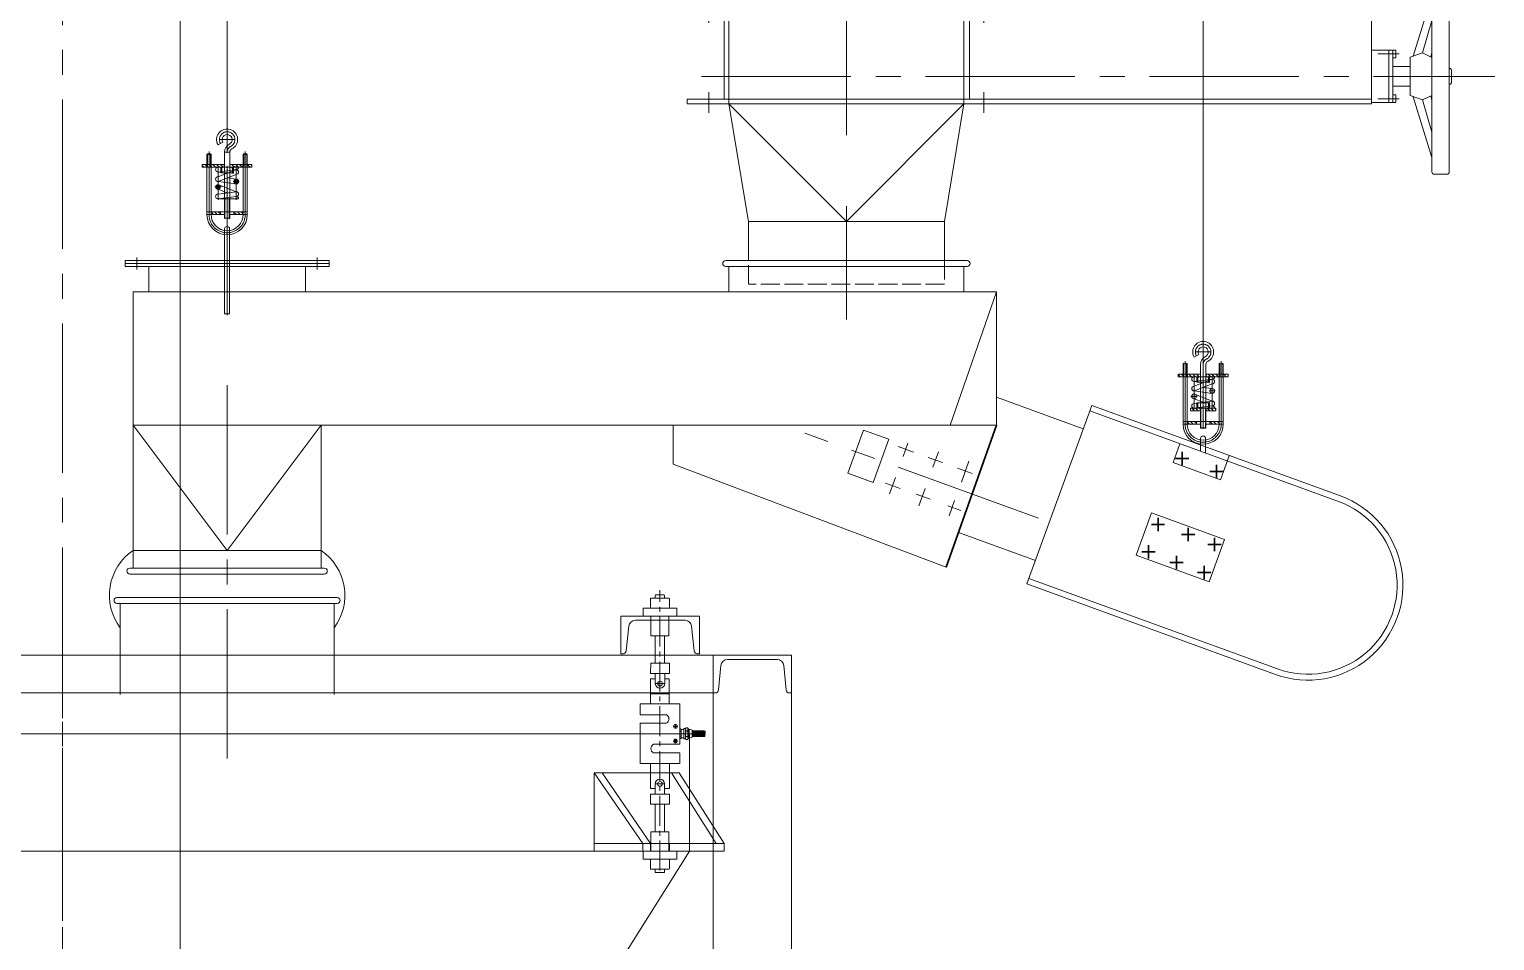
# Model space of a CAD drawing. Header units: millimetres. Extents: x 163705 to 1616509, y 81827 to 302547.
# Drawn here: x 1489143 to 1491013, y 154272 to 155435 of the extents above; entities that cross this region are included whole.
import ezdxf

# ---------------------------------------------------------------- set-up
doc = ezdxf.new("R2010")
doc.units = ezdxf.units.MM
doc.header["$LTSCALE"] = 10
doc.linetypes.add('ACAD_ISO02W100', pattern=[15, 12, -3])
doc.linetypes.add('CENTER2', pattern=[28.575, 19.05, -3.175, 3.175, -3.175])
for name, color, linetype, lineweight in [('1-中心线', 1, 'CENTER2', 0), ('1-剖面线', 8, 'Continuous', 0), ('1-护栏', 4, 'Continuous', 18), ('1-虚线', 8, 'ACAD_ISO02W100', 0), ('1-设备轮廓', 2, 'Continuous', 18), ('1-钢构', 6, 'Continuous', 0)]:
    doc.layers.add(name, color=color, linetype=linetype, lineweight=lineweight)

# ---------------------------------------------------------------- blocks, each defined once
blk = doc.blocks.new('*U267')
blk.add_line((300, 16000), (300, 0))
at = {"layer": '1-中心线'}
blk.add_line((150, 16000), (150, 0), dxfattribs=at)
blk = doc.blocks.new('*X80')
at = {"layer": '1-剖面线', "lineweight": 18}
for p, q in [((-34.3, -25.3), (-37.4, -22.2)), ((-29.9, -23.2), (-32.4, -20.7)), ((-21.3, -25.3), (-21.9, -24.7)), ((-14.8, -25.3), (-19.4, -20.7)), ((-8.2, -25.3), (-12.9, -20.7)), ((-1.7, -25.3), (-6.3, -20.7)), ((11.3, -25.3), (9.8, -23.8)), ((17.8, -25.3), (13.2, -20.7)), ((24.3, -25.3), (19.7, -20.7)), ((30.8, -25.3), (26.2, -20.7)), ((43.9, -25.3), (39.7, -21.2)), ((47.2, -22.2), (45.8, -20.7))]:
    blk.add_line(p, q, dxfattribs=at)
blk = doc.blocks.new('*X81')
at = {"layer": '1-剖面线', "lineweight": 18}
for p, q in [((1.6, -0.3), (1.1, -0.8)), ((2.8, -3.9), (1.1, -5.7)), ((2.8, -8.8), (2.2, -9.5)), ((23, -3.3), (21.3, -5.1)), ((23, -8.2), (21.7, -9.5))]:
    blk.add_line(p, q, dxfattribs=at)
blk = doc.blocks.new('AUDIT_I_240528125021-0')
for p, q in [((19.6, 0), (-15.5, 0)), ((-15.5, -8.1), (15.5, -4)), ((15.5, -4), (-15.5, -16.1)), ((-15.5, -8.1), (0, -10.1)), ((15.5, -12.1), (-15.5, -24.2)), ((15, -28.2), (-15.5, -24.2)), ((15.5, -20.2), (0, -18.1)), ((0, -43.5), (-15.5, -37.4)), ((15.5, -41.5), (-15.5, -45.5)), ((-15.5, -53.5), (15.5, -49.5)), ((-14.1, -29.7), (15.5, -41.5)), ((19.6, -53.5), (-15.5, -53.5))]:
    blk.add_line(p, q)
for centre in [(15.5, -24.2), (-15.5, -33.4)]:
    blk.add_circle(centre, 4.03)
for centre, start, end in [((15.5, 0), 270, 0), ((-15.5, -4), 90, 270), ((-15.5, -20.2), 90, 270), ((15.5, -8.1), 270, 90), ((15.5, -24.2), 270, 90), ((-15.5, -49.5), 90, 270), ((15.5, -45.5), 270, 90), ((15.5, -53.5), 0, 90)]:
    blk.add_arc(centre, 4.03, start, end)
at = {"layer": '1-中心线', "lineweight": 18}
for p, q in [((-15.5, 1.7), (-15.5, -55.3)), ((15.5, 1.7), (15.5, -55.3)), ((-15.5, -13.2), (-15.5, -21.3)), ((20.7, -24.2), (10.4, -24.2)), ((-10.4, -33.4), (-20.7, -33.4)), ((15.5, -36.3), (15.5, -44.3))]:
    blk.add_line(p, q, dxfattribs=at)
blk = doc.blocks.new('*X83')
at = {"layer": '1-剖面线', "lineweight": 18}
for p, q in [((-23, 8.2), (-21.7, 9.5)), ((-23, 3.3), (-21.3, 5.1)), ((-2.8, 8.8), (-2.2, 9.5)), ((-2.8, 3.9), (-1.1, 5.7)), ((-1.6, 0.3), (-1.1, 0.8))]:
    blk.add_line(p, q, dxfattribs=at)
blk = doc.blocks.new('*X84')
at = {"layer": '1-剖面线', "lineweight": 18}
for p, q in [((-34.3, 6.4), (-34.1, 6.1)), ((-32.2, 10.7), (-27.5, 6.1)), ((-25.6, 10.7), (-21, 6.1)), ((-19.1, 10.7), (-17.6, 9.2)), ((-6.1, 10.7), (-1.5, 6.1)), ((0.4, 10.7), (5, 6.1)), ((6.9, 10.7), (8.9, 8.8))]:
    blk.add_line(p, q, dxfattribs=at)
blk = doc.blocks.new('*X85')
at = {"layer": '1-剖面线', "lineweight": 18}
for p, q in [((-0.3, -3.5), (-4.3, 0.6)), ((6.2, -3.5), (1.6, 1.1)), ((11.5, -2.3), (8.1, 1.1)), ((38.8, -3.5), (34.5, 0.8)), ((45.3, -3.5), (40.7, 1.1)), ((50.4, -2), (47.2, 1.1))]:
    blk.add_line(p, q, dxfattribs=at)
blk = doc.blocks.new('*X86')
at = {"layer": '1-剖面线', "lineweight": 18}
for p, q in [((-34.3, -25.3), (-37.4, -22.2)), ((-29.9, -23.2), (-32.4, -20.7)), ((-21.3, -25.3), (-21.9, -24.7)), ((-14.8, -25.3), (-19.4, -20.7)), ((-8.2, -25.3), (-12.9, -20.7)), ((-1.7, -25.3), (-6.3, -20.7)), ((11.3, -25.3), (9.8, -23.8)), ((17.8, -25.3), (13.2, -20.7)), ((24.3, -25.3), (19.7, -20.7)), ((30.8, -25.3), (26.2, -20.7)), ((43.9, -25.3), (39.7, -21.2)), ((47.2, -22.2), (45.8, -20.7))]:
    blk.add_line(p, q, dxfattribs=at)
blk = doc.blocks.new('*X87')
at = {"layer": '1-剖面线', "lineweight": 18}
for p, q in [((1.6, -0.3), (1.1, -0.8)), ((2.8, -3.9), (1.1, -5.7)), ((2.8, -8.8), (2.2, -9.5)), ((23, -3.3), (21.3, -5.1)), ((23, -8.2), (21.7, -9.5))]:
    blk.add_line(p, q, dxfattribs=at)
blk = doc.blocks.new('*X89')
at = {"lineweight": 18}
for p, q in [((-0.6, 3.2), (-0.8, 3)), ((1.3, 2.6), (-0.8, 0.5)), ((2.5, 1.5), (0.4, -0.8)), ((3.2, -0.3), (2.8, -0.8))]:
    blk.add_line(p, q, dxfattribs=at)
blk = doc.blocks.new('*X90')
at = {"lineweight": 18}
for p, q in [((-2.8, 0.8), (-3.2, 0.4)), ((-0.4, 0.8), (-2.5, -1.5)), ((0.8, -0.4), (-1.3, -2.6)), ((0.8, -3), (0.6, -3.2))]:
    blk.add_line(p, q, dxfattribs=at)
blk = doc.blocks.new('*X91')
at = {"lineweight": 18}
for p, q in [((0.8, 3), (-2.8, -0.8)), ((0.8, 0.5), (-0.4, -0.8))]:
    blk.add_line(p, q, dxfattribs=at)
blk = doc.blocks.new('*X92')
at = {"lineweight": 18}
for p, q in [((0.4, 0.8), (-0.8, -0.4)), ((2.8, 0.8), (-0.8, -3))]:
    blk.add_line(p, q, dxfattribs=at)
blk = doc.blocks.new('*X93')
at = {"lineweight": 18}
for p, q in [((-1.4, 0.8), (-2.9, -0.8)), ((0.8, 0.6), (-1.8, -2.2)), ((0.8, -1.9), (-0.3, -3.1))]:
    blk.add_line(p, q, dxfattribs=at)
blk = doc.blocks.new('*X94')
at = {"lineweight": 18}
for p, q in [((0, 3.1), (-3.2, -0.2)), ((0.8, 1.5), (-1.4, -0.8))]:
    blk.add_line(p, q, dxfattribs=at)
blk = doc.blocks.new('*X95')
at = {"lineweight": 18}
for p, q in [((0.6, 3), (-0.8, 1.5)), ((2.1, 2), (-0.6, -0.8)), ((3, 0.5), (1.8, -0.8))]:
    blk.add_line(p, q, dxfattribs=at)
blk = doc.blocks.new('*X96')
at = {"lineweight": 18}
for p, q in [((1.8, 0.8), (-0.8, -1.9)), ((-0.6, 0.8), (-0.8, 0.6)), ((3, -0.4), (0.6, -3))]:
    blk.add_line(p, q, dxfattribs=at)
blk = doc.blocks.new('AUDIT_I_240528125021-1')
for p, q in [((19.6, 0), (-15.5, 0)), ((-15.5, -8.1), (15.5, -4)), ((15.5, -4), (-15.5, -16.1)), ((-15.5, -8.1), (0, -10.1)), ((15.5, -12.1), (-15.5, -24.2)), ((15, -28.2), (-15.5, -24.2)), ((15.5, -20.2), (0, -18.1)), ((0, -43.5), (-15.5, -37.4)), ((15.5, -41.5), (-15.5, -45.5)), ((-15.5, -53.5), (15.5, -49.5)), ((-14.1, -29.7), (15.5, -41.5)), ((19.6, -53.5), (-15.5, -53.5))]:
    blk.add_line(p, q)
for centre in [(15.5, -24.2), (-15.5, -33.4)]:
    blk.add_circle(centre, 4.03)
for centre, start, end in [((-15.5, -4), 90, 270), ((15.5, 0), 270, 360), ((-15.5, -20.2), 90, 270), ((15.5, -8.1), 270, 90), ((15.5, -24.2), 270, 90), ((-15.5, -49.5), 90, 270), ((15.5, -45.5), 270, 90), ((15.5, -53.5), 360, 90)]:
    blk.add_arc(centre, 4.03, start, end)
at = {"layer": '1-中心线', "lineweight": 18}
for p, q in [((-15.5, 1.7), (-15.5, -55.3)), ((0, 1.7), (0, -55.3)), ((15.5, 1.7), (15.5, -55.3)), ((-15.5, -13.2), (-15.5, -21.3)), ((20.7, -24.2), (10.4, -24.2)), ((-10.4, -33.4), (-20.7, -33.4)), ((15.5, -36.3), (15.5, -44.3))]:
    blk.add_line(p, q, dxfattribs=at)
at = {"layer": '1-剖面线', "lineweight": 25}
for name, p in [('*X94', (14.7, -23.4)), ('*X93', (14.7, -25)), ('*X95', (16.4, -23.4)), ('*X96', (16.4, -25)), ('*X90', (-16.4, -34.2)), ('*X91', (-16.4, -32.6)), ('*X89', (-14.7, -32.6)), ('*X92', (-14.7, -34.2))]:
    blk.add_blockref(name, p, dxfattribs=at)
blk = doc.blocks.new('*X97')
at = {"layer": '1-剖面线', "lineweight": 18}
for p, q in [((-0.3, -3.5), (-4.3, 0.6)), ((6.2, -3.5), (1.6, 1.1)), ((11.5, -2.3), (8.1, 1.1)), ((38.8, -3.5), (34.5, 0.8)), ((45.3, -3.5), (40.7, 1.1)), ((50.4, -2), (47.2, 1.1))]:
    blk.add_line(p, q, dxfattribs=at)
blk = doc.blocks.new('350w×700正立面')
at = {"lineweight": 18}
for points in [[(1431.9, 711.2), (1430.8, 709.8), (1430.8, 711.2)], [(1443.4, 711.2), (1444.6, 709.8), (1444.6, 711.2)], [(186.8, 443.9), (185.6, 442.5), (185.6, 443.9)], [(198.3, 443.9), (199.5, 442.5), (199.5, 443.9)], [(186.8, 403.8), (185.6, 405.2), (185.6, 403.8)], [(198.3, 403.8), (199.5, 405.2), (199.5, 403.8)]]:
    blk.add_hatch(color=256, dxfattribs=at).paths.add_polyline_path(points, flags=0)
for p, q in [((497.7, 792.2), (522.7, 642.2)), ((497.7, 792.2), (647.7, 642.2)), ((647.7, 642.2), (797.7, 792.2)), ((772.7, 642.2), (797.7, 792.2)), ((1434.2, 730.7), (1441.1, 730.7)), ((1434.2, 730.7), (1434.2, 646.2)), ((1441.1, 730.7), (1441.1, 646.2)), ((1443.3, 743.4), (1449.3, 739.9)), ((1406, 714.7), (1406, 711.2)), ((1406, 714.7), (1434.2, 714.7)), ((1406, 711.2), (1434.2, 711.2)), ((1412, 727.6), (1412.9, 728.5)), ((1412, 727.6), (1417.2, 727.6)), ((1412, 650.8), (1412, 727.6)), ((1412.9, 728.5), (1416.3, 728.5)), ((1416.3, 728.5), (1417.2, 727.6)), ((1417.2, 650.8), (1417.2, 727.6)), ((1417.6, 714.7), (1417.6, 711.2)), ((1429.5, 711.2), (1429.5, 704.3)), ((1430.8, 711.2), (1430.8, 704.3)), ((1430.8, 709.8), (1431.9, 711.2)), ((1441.1, 714.7), (1469.4, 714.7)), ((1441.1, 711.2), (1469.4, 711.2)), ((1441.4, 714.7), (1441.4, 711.2)), ((1444.6, 709.8), (1443.4, 711.2)), ((1444.6, 711.2), (1444.6, 704.3)), ((1445.9, 711.2), (1445.9, 704.3)), ((1459.1, 728.5), (1458.2, 727.6)), ((1463.4, 727.6), (1458.2, 727.6)), ((1458.2, 650.8), (1458.2, 727.6)), ((1459.1, 728.5), (1462.5, 728.5)), ((1463.4, 727.6), (1462.5, 728.5)), ((1463.4, 650.8), (1463.4, 727.6)), ((1469.4, 714.7), (1469.4, 711.2)), ((1429.5, 704.3), (1445.9, 704.3)), ((522.7, 642.2), (772.7, 642.2)), ((522.7, 642.2), (522.7, 592.2)), ((772.7, 592.2), (772.7, 642.2)), ((1417.2, 654.2), (1458.2, 654.2)), ((1417.2, 650.8), (1434.2, 650.8)), ((1429.1, 650.8), (1429.1, 654.2)), ((1434.2, 646.2), (1434.9, 645.6)), ((1434.2, 646.2), (1441.1, 646.2)), ((1440.5, 645.6), (1441.1, 646.2)), ((1441.1, 650.8), (1458.2, 650.8)), ((1446.3, 650.8), (1446.3, 654.2)), ((1434.7, 632.5), (1434.7, 524.2)), ((1441, 632.5), (1441, 524.2)), ((497.7, 552.2), (497.7, 584.7)), ((797.7, 552.2), (797.7, 584.7)), ((1307.7, 584.4), (1307.7, 592.4)), ((1567.7, 592.4), (1307.7, 592.4)), ((1567.7, 588.4), (1307.7, 588.4)), ((1307.7, 584.4), (1567.7, 584.4)), ((1337.7, 584.4), (1337.7, 552.2)), ((1537.7, 552.4), (1537.7, 584.4)), ((1567.7, 584.4), (1567.7, 592.4)), ((456.3, 552.2), (515.3, 382.2)), ((1441, 524.2), (1434.7, 524.2)), ((198.2, 472.3), (204.1, 468.8)), ((166.9, 460.3), (167.7, 461.2)), ((166.9, 460.3), (172, 460.3)), ((166.9, 383.5), (166.9, 460.3)), ((171.2, 461.2), (172, 460.3)), ((172, 383.5), (172, 460.3)), ((189.1, 459.6), (189.1, 378.9)), ((196, 459.6), (196, 378.9)), ((213.9, 461.2), (213.1, 460.3)), ((218.2, 460.3), (213.1, 460.3)), ((213.1, 383.5), (213.1, 460.3)), ((218.2, 460.3), (217.4, 461.2)), ((218.2, 383.5), (218.2, 460.3)), ((160.8, 447.4), (160.8, 443.9)), ((160.8, 447.4), (189.1, 447.4)), ((160.8, 443.9), (189.1, 443.9)), ((184.3, 443.9), (184.3, 437)), ((184.3, 437), (200.8, 437)), ((185.6, 443.9), (185.6, 437)), ((185.6, 442.5), (186.8, 443.9)), ((188.9, 447.4), (188.9, 443.9)), ((196, 447.4), (224.3, 447.4)), ((196, 443.9), (224.3, 443.9)), ((199.5, 442.5), (198.3, 443.9)), ((199.5, 443.9), (199.5, 437)), ((200.8, 443.9), (200.8, 437)), ((212.6, 447.4), (212.6, 443.9)), ((224.3, 447.4), (224.3, 443.9)), ((345.5, 377.4), (456.3, 417.7)), ((17.5, 291.9), (334.6, 407.3)), ((20, 284.8), (337.1, 400.3)), ((176.4, 400.3), (176.4, 403.8)), ((186.1, 403.8), (176.4, 403.8)), ((189.1, 400.3), (176.4, 400.3)), ((184.3, 403.8), (184.3, 410.7)), ((200.8, 410.7), (184.3, 410.7)), ((185.6, 403.8), (185.6, 410.7)), ((185.6, 405.2), (186.8, 403.8)), ((188.9, 400.3), (188.9, 403.8)), ((208.7, 403.8), (193, 403.8)), ((208.7, 400.3), (195.4, 400.3)), ((199.5, 405.2), (198.3, 403.8)), ((199.5, 403.8), (199.5, 410.7)), ((200.8, 403.8), (200.8, 410.7)), ((208.7, 400.3), (208.7, 403.8)), ((417.5, 179.5), (334.6, 407.3)), ((172, 386.9), (213.1, 386.9)), ((172, 383.5), (189.1, 383.5)), ((183.9, 383.5), (183.9, 386.9)), ((189.1, 378.9), (189.7, 378.3)), ((189.1, 378.9), (196, 378.9)), ((195.4, 378.3), (189.7, 378.3)), ((195.4, 378.3), (196, 378.9)), ((196, 383.5), (213.1, 383.5)), ((201.2, 383.5), (201.2, 386.9)), ((593.6, 364.1), (625.8, 375.9)), ((645.9, 320.7), (625.8, 375.9)), ((868.6, 332.2), (868.6, 382.2)), ((1437.7, 222.2), (1317.7, 382.2)), ((1557.7, 382.2), (1437.7, 222.2)), ((189.5, 365.2), (189.5, 346.7)), ((195.9, 365.2), (195.9, 349)), ((230.9, 334.5), (222.3, 358.2)), ((613.6, 309), (593.6, 364.1)), ((170.5, 312.5), (159.5, 342.9)), ((170.5, 312.5), (230.9, 334.5)), ((868.6, 332.2), (520.5, 200.8)), ((613.6, 309), (645.9, 320.7)), ((165.2, 236.4), (258.4, 270.4)), ((278.1, 216.2), (258.4, 270.4)), ((406.6, 209.5), (503.6, 244.8)), ((184.9, 182.3), (165.2, 236.4)), ((184.9, 182.3), (278.1, 216.2)), ((1317.7, 222.2), (1317.7, 199.7)), ((1317.7, 222.2), (1557.7, 222.2)), ((1557.7, 222.2), (1557.7, 199.7)), ((97.8, 71.1), (414.9, 186.6)), ((100.4, 64.1), (417.5, 179.5)), ((1301.2, 154.7), (1301.2, 38.4)), ((1574.2, 38.4), (1574.2, 154.7))]:
    blk.add_line(p, q)
for p, q in [((169.5, 454.9), (169.5, 433.4)), ((215.7, 454.9), (215.7, 433.4))]:
    blk.add_line(p, q, dxfattribs=at)
at = {"lineweight": 35, "ltscale": 12.295778}
blk.add_line((520.5, 200.8), (456.3, 382.2), dxfattribs=at)
for points in [[(801.7, 592.2, -1), (801.7, 584.7), (493.7, 584.7, -1), (493.7, 592.2)], [(1561.7, 199.7, -1), (1561.7, 192.2), (1313.7, 192.2, -1), (1313.7, 199.7)], [(1578.2, 162.2, -1), (1578.2, 154.7), (1297.2, 154.7, -1), (1297.2, 162.2)]]:
    blk.add_lwpolyline(points, format="xyb", close=True)
blk.add_lwpolyline([(456.3, 382.2), (1557.7, 382.2), (1557.7, 552.2), (456.3, 552.2), (456.3, 382.2)])
blk.add_lwpolyline([(1557.7, 222.2), (1317.7, 222.2), (1317.7, 382.2), (1557.7, 382.2)], close=True)
for centre, radius, start, end in [((1437.7, 746.6), 13.4, 330, 243.9583), ((1437.7, 746.6), 6.48, 330, 243.9583), ((1429.9, 730.7), 4.32, 360, 63.9584), ((1429.9, 730.7), 11.2, 360, 63.9584), ((1437.7, 650.8), 25.7, 180, 0), ((1437.7, 650.8), 20.5, 180, 0), ((1437.8, 632.5), 3.18, 0, 180), ((192.6, 475.5), 13.4, 330, 243.9583), ((192.6, 475.5), 6.48, 330, 243.9583), ((184.8, 459.6), 11.2, 360, 63.9584), ((184.8, 459.6), 4.32, 360, 63.9584), ((192.6, 383.5), 25.7, 180, 0), ((192.6, 383.5), 20.5, 180, 0), ((192.7, 365.2), 3.18, 0, 180), ((58.9, 178), 121.2, 109.9959, 290.0041), ((58.9, 178), 113.7, 109.9959, 290.0041)]:
    blk.add_arc(centre, radius, start, end)
at = {"layer": '1-中心线', "lineweight": 18}
for p, q in [((1437.7, 763), (1437.7, 729.7)), ((1414.6, 649.5), (1414.6, 731.3)), ((1447.8, 746.6), (1427.5, 746.6)), ((1437.7, 522.4), (1437.7, 729.4)), ((1460.8, 649.5), (1460.8, 731.3)), ((1430.1, 712.5), (1430.1, 703)), ((647.7, 661.8), (647.7, 516.8)), ((1322.7, 596.1), (1322.7, 580.7)), ((1552.7, 596.1), (1552.7, 580.7)), ((192.6, 491.3), (192.6, 378.3)), ((202.7, 475.5), (182.4, 475.5)), ((169.5, 382.2), (169.5, 464)), ((215.7, 382.2), (215.7, 464)), ((185, 445.2), (185, 435.7)), ((1437.7, 433), (1437.7, -51.8)), ((185, 402.5), (185, 412)), ((402.7, 263.4), (700.9, 372))]:
    blk.add_line(p, q, dxfattribs=at)
at = {"layer": '1-中心线'}
for p, q in [((575.4, 342.3), (569.3, 359.1)), ((525.3, 334.3), (543.6, 341)), ((537.5, 328.6), (530.3, 348.3)), ((562.3, 347.7), (581.5, 354.7)), ((487.2, 320.4), (506, 327.2)), ((501, 309.6), (491.4, 336)), ((555.4, 279.4), (547.4, 301.4)), ((579, 301.3), (597.8, 308.2)), ((592.9, 294.4), (585.2, 315.4)), ((516.7, 266.6), (509.7, 285.8)), ((541, 287.5), (558.5, 293.9)), ((501.7, 273.2), (518.3, 279.3))]:
    blk.add_line(p, q, dxfattribs=at)
at = {"layer": '1-中心线', "lineweight": 35}
for p, q in [((228, 339.8), (211, 339.8)), ((219.5, 331.3), (219.5, 348.3)), ((183.9, 322.9), (166.9, 322.9)), ((175.4, 314.4), (175.4, 331.4)), ((250.2, 246.7), (250.2, 263.7)), ((211.6, 234), (211.6, 251)), ((258.7, 255.2), (241.7, 255.2)), ((186.7, 229.9), (169.7, 229.9)), ((178.2, 221.4), (178.2, 238.3)), ((220.1, 242.5), (203.1, 242.5)), ((262.5, 211.9), (262.5, 228.9)), ((235, 206.8), (218, 206.8)), ((226.5, 198.3), (226.5, 215.3)), ((271, 220.4), (254, 220.4)), ((200, 194.1), (183, 194.1)), ((191.5, 185.6), (191.5, 202.6))]:
    blk.add_line(p, q, dxfattribs=at)
at = {"layer": '1-中心线', "lineweight": 18}
for centre, radius, start, end in [((1437.7, 746.6), 9.93, 330, 243.9584), ((1429.9, 730.7), 7.77, 360, 63.9584), ((1437.7, 650.8), 23.1, 180.0006, 0), ((192.6, 475.5), 9.93, 330, 243.9584), ((184.8, 459.6), 7.77, 360, 63.9584), ((192.6, 383.5), 23.1, 180, 0)]:
    blk.add_arc(centre, radius, start, end, dxfattribs=at)
at = {"layer": '1-剖面线'}
for p, q in [((192.6, 475.5), (192.6, 1462.2)), ((1437.7, 746.6), (1437.7, 1462.2))]:
    blk.add_line(p, q, dxfattribs=at)
at = {"layer": '1-护栏'}
for centre, start, end in [((1356.9, 165), 124.4226, 216.5659), ((1518.5, 165), 323.4341, 55.5774)]:
    blk.add_arc(centre, 69.4, start, end, dxfattribs=at)
at = {"layer": '1-虚线', "lineweight": 18}
for p, q in [((1412.6, 711.2), (1412.6, 728.3)), ((1416.5, 711.2), (1416.5, 728.3)), ((1458.9, 711.2), (1458.9, 728.3)), ((1462.7, 711.2), (1462.7, 728.3)), ((1434.9, 671.5), (1434.9, 645.6)), ((1440.5, 671.5), (1440.5, 645.6)), ((1417.2, 654.2), (1412, 654.2)), ((1417.2, 650.8), (1412, 650.8)), ((1458.2, 654.2), (1463.4, 654.2)), ((1458.2, 650.8), (1463.4, 650.8)), ((167.5, 443.9), (167.5, 461)), ((171.4, 443.9), (171.4, 461)), ((213.7, 443.9), (213.7, 461)), ((217.6, 443.9), (217.6, 461)), ((189.7, 404.2), (189.7, 378.3)), ((195.4, 404.2), (195.4, 378.3)), ((172, 386.9), (166.9, 386.9)), ((172, 383.5), (166.9, 383.5)), ((213.1, 386.9), (218.2, 386.9)), ((213.1, 383.5), (218.2, 383.5))]:
    blk.add_line(p, q, dxfattribs=at)
at = {"layer": '1-虚线', "ltscale": 0.2}
blk.add_lwpolyline([(522.7, 592.2), (522.7, 562.2), (772.7, 562.2), (772.7, 592.2)], dxfattribs=at)
at = {"layer": '1-设备轮廓'}
blk.add_line((497.7, 592.2), (797.7, 592.2), dxfattribs=at)
at = {"xscale": -0.75, "yscale": 0.75, "zscale": 0.75}
for name, p in [('AUDIT_I_240528125021-1', (1437.7, 711.2)), ('AUDIT_I_240528125021-0', (192.6, 443.9))]:
    blk.add_blockref(name, p, dxfattribs=at)
at = {"layer": '1-剖面线', "lineweight": 25, "xscale": -0.75, "yscale": 0.75, "zscale": 0.75}
for name, p in [('*X86', (1441.4, 730.2)), ('*X87', (1446.7, 711.4)), ('*X97', (1455, 653.4)), ('*X80', (196.2, 462.9)), ('*X81', (201.6, 444.1)), ('*X84', (183, 395.7)), ('*X83', (183.5, 403.6)), ('*X85', (209.8, 386.1))]:
    blk.add_blockref(name, p, dxfattribs=at)
blk = doc.blocks.new('300x300螺旋闸门立面')
for p, q in [((2303711.2, 561026.5), (2303711.2, 561270.5)), ((2303730.2, 561273.5), (2303714.2, 561273.5)), ((2303733.2, 561270.5), (2303733.2, 561026.5)), ((2303687.4, 561174.4), (2303711.2, 561252.1)), ((2302761.2, 561227.5), (2302761.2, 561233.5)), ((2303634.2, 561233.5), (2302761.2, 561233.5)), ((2302814.2, 561113.5), (2302814.2, 561233.5)), ((2303114.2, 561113.5), (2303114.2, 561233.5)), ((2303634.2, 561233.5), (2303634.2, 561113.5)), ((2303634.2, 561227.5), (2302761.2, 561227.5)), ((2302808.2, 561227.5), (2302761.2, 561227.5)), ((2302808.2, 561119.5), (2302808.2, 561227.5)), ((2303071.2, 561227.5), (2303118.2, 561227.5)), ((2303121.2, 561119.5), (2303121.2, 561227.5)), ((2303699.2, 561178.5), (2303711.2, 561219.8)), ((2303634.2, 561182), (2303661.2, 561182)), ((2303656.2, 561115), (2303656.2, 561182)), ((2303665.2, 561182), (2303661.2, 561182)), ((2303661.2, 561182), (2303661.2, 561115)), ((2303665.2, 561182), (2303665.2, 561172)), ((2303683.2, 561173), (2303699.2, 561178.5)), ((2303711.2, 561172.7), (2303699.2, 561178.5)), ((2303709.9, 561173.4), (2303711.2, 561179.1)), ((2303665.2, 561172), (2303661.2, 561172)), ((2303661.2, 561161), (2303683.2, 561161)), ((2303683.2, 561173), (2303683.2, 561124)), ((2303683.2, 561161), (2303683.2, 561136)), ((2303711.2, 561159.5), (2303711.2, 561172.7)), ((2303733.2, 561158.5), (2303734.7, 561158.5)), ((2303734.7, 561158.5), (2303736.2, 561157)), ((2303736.2, 561140), (2303734.7, 561138.5)), ((2303736.2, 561157), (2303736.2, 561140)), ((2303661.2, 561136), (2303683.2, 561136)), ((2303665.2, 561125), (2303661.2, 561125)), ((2303665.2, 561115), (2303665.2, 561125)), ((2303683.2, 561124), (2303699.2, 561118.5)), ((2303687.4, 561122.5), (2303711.2, 561044.8)), ((2303711.2, 561124.2), (2303699.2, 561118.5)), ((2303709.9, 561123.6), (2303711.2, 561117.9)), ((2303733.2, 561138.5), (2303734.7, 561138.5)), ((2302761.2, 561113.5), (2302761.2, 561119.5)), ((2303634.2, 561119.5), (2302761.2, 561119.5)), ((2302808.2, 561119.5), (2302761.2, 561119.5)), ((2303634.2, 561113.5), (2302761.2, 561113.5)), ((2303071.2, 561119.5), (2303118.2, 561119.5)), ((2303634.2, 561115), (2303661.2, 561115)), ((2303665.2, 561115), (2303661.2, 561115)), ((2303699.2, 561118.5), (2303711.2, 561077.1)), ((2303730.2, 561023.5), (2303714.2, 561023.5))]:
    blk.add_line(p, q)
for centre, start, end in [((2303714.2, 561270.5), 90, 180), ((2303730.2, 561270.5), 0, 90), ((2303714.2, 561026.5), 180, 270), ((2303730.2, 561026.5), 270, 0)]:
    blk.add_arc(centre, 3, start, end)
at = {"layer": '1-中心线', "ltscale": 0.2}
blk.add_line((2302964.2, 561073.4), (2302964.2, 561256.4), dxfattribs=at)
at = {"layer": '1-中心线'}
for p, q in [((2302788.7, 561216.8), (2302788.7, 561243.4)), ((2303139.7, 561216.8), (2303139.7, 561243.4)), ((2303642, 561177), (2303669.2, 561177)), ((2302779.5, 561148.5), (2303791.2, 561148.5)), ((2302788.7, 561101.9), (2302788.7, 561128.5)), ((2303139.7, 561101.9), (2303139.7, 561128.5)), ((2303642, 561120), (2303669.2, 561120))]:
    blk.add_line(p, q, dxfattribs=at)
blk = doc.blocks.new('10#')
blk.add_lwpolyline([(0, 0), (48, 0), (48, 2.6, 0.385314), (44.2, 6.7), (13, 9.9, -0.385314), (5.3, 18.3), (5.3, 50), (5.3, 81.7, -0.385314), (13, 90.1), (44.2, 93.3, 0.385314), (48, 97.4), (48, 100), (0, 100), (0, 50)], format="xyb", close=True)
blk = doc.blocks.new('传感器')
at = {"layer": '1-中心线', "ltscale": 0.2}
for p, q in [((0, -324.6), (0, 33.2)), ((18.6, -150.1), (62.5, -150.1))]:
    blk.add_line(p, q, dxfattribs=at)
at = {"layer": '1-中心线', "ltscale": 0.1}
for p, q in [((6.1, -86), (-5.9, -86)), ((6, -214.1), (-6, -214.1))]:
    blk.add_line(p, q, dxfattribs=at)
at = {"layer": '1-设备轮廓'}
for p, q in [((-11.5, 23), (-12, 22.5)), ((-12, 22.5), (-12, 10.5)), ((11.5, 23), (-11.5, 23)), ((-5.5, 27), (-6, 26.5)), ((-6, 26.5), (-6, 23)), ((-5.5, 27), (5.5, 27)), ((5.5, 27), (6, 26.5)), ((6, 26.5), (6, 23)), ((12, 22.5), (11.5, 23)), ((12, 22.5), (12, 10.5)), ((-21.5, 10), (21.5, 10)), ((21.5, 10), (-21.5, 10)), ((-21.5, 10), (-21.5, 0)), ((-21.5, 0), (-11.5, 0)), ((-12, 10.5), (-11.5, 10)), ((11.5, 10), (-11.5, 10)), ((-4.8, 0), (4.8, 0)), ((11.5, 10), (12, 10.5)), ((21.5, 0), (11.5, 0)), ((21.5, 10), (21.5, 0)), ((-11.5, 0), (-11.5, -25)), ((11.5, 0), (11.5, -25)), ((-11.5, -25), (-6.5, -25)), ((-6.5, -25), (6.5, -25)), ((-6, -60), (-6, -25)), ((6, -60), (6, -25)), ((11.5, -25), (6.5, -25)), ((-11.8, -60), (-11.9, -73)), ((12.1, -73), (-11.9, -73)), ((12.2, -60), (-11.8, -60)), ((-5.9, -73), (-5.9, -86)), ((6.1, -86), (6.1, -73)), ((12.2, -60), (12.1, -73)), ((12.2, -60), (12.1, -73)), ((-11.9, -112.1), (-11.9, -80)), ((-11.9, -80), (-5.9, -80)), ((11.9, -80), (5.9, -80)), ((11.9, -112.1), (11.9, -80)), ((11.9, -99), (-11.9, -99)), ((25.4, -112.1), (25.4, -143.1)), ((-25.4, -136.7), (-25.4, -188.1)), ((-12, -188.1), (12, -188.1)), ((-12, -188.1), (-12, -201.1)), ((-12, -188.1), (-12, -201.1)), ((-12, -201.1), (-12, -220.1)), ((12, -188.1), (12, -201.1)), ((12, -201.1), (12, -220.1)), ((-12, -211.1), (-12, -217.1)), ((-12, -220.1), (-6, -220.1)), ((-6, -227.1), (-6, -214.1)), ((6, -227.1), (6, -214.1)), ((6, -220.1), (12, -220.1)), ((-12, -240.1), (-12, -227.1)), ((12, -227.1), (-12, -227.1)), ((12, -240.1), (-12, -240.1)), ((-6, -240.1), (-6, -275.1)), ((-5.5, -227.1), (5.5, -227.1)), ((6, -240.1), (6, -275.1)), ((12, -240.1), (12, -227.1)), ((12, -240.1), (12, -227.1)), ((-11.5, -300.1), (-11.5, -275.1)), ((-11.5, -275.1), (-6.5, -275.1)), ((-6.5, -275.1), (6.5, -275.1)), ((11.5, -275.1), (6.5, -275.1)), ((11.5, -300.1), (11.5, -275.1)), ((-21.5, -310.1), (-21.5, -300.1)), ((-21.5, -300.1), (-11.5, -300.1)), ((-21.5, -310.1), (21.5, -310.1)), ((21.5, -310.1), (-21.5, -310.1)), ((-12, -310.6), (-11.5, -310.1)), ((-12, -322.6), (-12, -310.6)), ((11.5, -310.1), (-11.5, -310.1)), ((21.5, -300.1), (11.5, -300.1)), ((11.5, -310.1), (12, -310.6)), ((12, -322.6), (12, -310.6)), ((21.5, -310.1), (21.5, -300.1)), ((-11.5, -323.1), (-12, -322.6)), ((11.5, -323.1), (-11.5, -323.1)), ((-6, -323.1), (-6, -326.6)), ((-5.5, -327.1), (-6, -326.6)), ((-5.5, -327.1), (5.5, -327.1)), ((5.5, -327.1), (6, -326.6)), ((6, -323.1), (6, -326.6)), ((12, -322.6), (11.5, -323.1))]:
    blk.add_line(p, q, dxfattribs=at)
at = {"layer": '1-设备轮廓', "lineweight": 0}
for points in [[(-25.4, -125.8), (-25.4, -112.1)], [(-25.4, -112.1), (25.4, -112.1)], [(25.4, -134.8), (25.4, -112.1)], [(-25.4, -125.8), (8.1, -125.8)], [(-25.4, -136.7), (8.1, -136.7)], [(-25.4, -136.7), (-25.4, -165.3)], [(18.6, -140.4), (19.3, -140.4)], [(18.6, -140.9), (18.6, -140.4)], [(19.3, -140.9), (18.6, -140.9)], [(19.3, -140.4), (19.5, -140.3), (19.6, -140.2), (19.6, -140.2), (19.6, -140.1)], [(19.6, -141.2), (19.6, -141.1), (19.6, -141), (19.5, -141), (19.4, -140.9), (19.3, -140.9)], [(19.4, -140.9), (19.4, -140.4)], [(19.6, -139.4), (20.2, -139.4)], [(19.6, -140.1), (19.6, -139.4)], [(19.6, -140.2), (20.2, -140.2)], [(20.2, -141.1), (19.6, -141.1)], [(19.6, -141.9), (19.6, -141.2)], [(20.2, -141.9), (19.6, -141.9)], [(20.2, -139.4), (20.2, -140.1)], [(20.2, -140.1), (20.2, -140.2), (20.2, -140.3), (20.3, -140.3), (20.4, -140.4)], [(20.4, -140.9), (20.3, -140.9), (20.2, -141), (20.2, -141), (20.2, -141.1), (20.2, -141.2)], [(20.2, -141.2), (20.2, -141.9)], [(20.3, -140.4), (20.3, -140.9)], [(20.4, -140.4), (21.1, -140.4)], [(21.1, -140.9), (20.4, -140.9)], [(21.1, -140.4), (21.1, -140.9)], [(25.4, -134.8), (25.4, -139.2)], [(25.4, -163.4), (25.4, -135.7)], [(26.6, -143.9), (25.4, -143.9)], [(26.6, -147), (25.4, -147)], [(26.6, -143.9), (26.8, -144), (27.3, -144.8)], [(27.3, -146), (27.2, -146.3), (26.6, -147)], [(26.6, -147), (27, -147.8), (27.3, -148.7), (27.3, -148.8)], [(27.3, -144.6), (26.7, -143.9)], [(27.3, -144.6), (27.3, -144.8)], [(30.5, -144.7), (27.3, -144.7)], [(27.3, -144.8), (27.3, -145.4)], [(27.3, -145.4), (27.3, -146)], [(27.3, -146), (27.3, -148.8)], [(27.3, -148.8), (27.3, -150)], [(32.6, -143.6), (30.5, -143.6)], [(30.5, -143.6), (30.5, -144.5)], [(30.5, -144.5), (30.5, -156.5)], [(33.3, -142.7), (32.6, -143.6)], [(32.6, -143.6), (32.6, -144.5)], [(32.6, -144.5), (32.6, -156.5)], [(33.3, -146.3), (32.9, -145.6), (32.7, -145), (32.7, -144), (33, -143.1), (33.3, -142.7)], [(33.3, -153.7), (32.8, -151.8), (32.7, -149.7), (32.9, -148), (33.3, -146.3)], [(35.2, -142.7), (33.3, -142.7)], [(35.2, -146.3), (33.3, -146.3)], [(35.9, -143.6), (35.2, -142.7)], [(35.2, -142.7), (35.4, -143.1), (35.8, -144), (35.8, -144.9), (35.6, -145.6), (35.2, -146.3)], [(35.2, -146.3), (35.7, -148.3), (35.8, -149.3), (35.9, -150.4), (35.6, -152.1), (35.2, -153.7)], [(35.9, -143.6), (35.9, -144.5)], [(37.5, -144.4), (35.9, -144.4)], [(35.9, -144.5), (35.9, -156.5)], [(41.2, -145.5), (37.5, -144.4)], [(37.5, -144.4), (37.5, -145.2)], [(37.5, -145.2), (37.5, -155.7)], [(41.2, -145.5), (41.2, -146.1)], [(41.2, -146.1), (41.2, -154.6)], [(41.7, -146.9), (41.6, -146.6), (41.4, -146.4), (41.3, -146.3), (41.2, -146.3)], [(41.2, -146.4), (41.2, -146.3)], [(41.4, -150), (41.5, -149.2), (41.5, -148.4), (41.6, -147.8), (41.6, -147.3)], [(41.4, -150), (41.5, -149.2), (41.5, -148.4), (41.6, -147.8), (41.6, -147.3)], [(42.2, -146.3), (42.1, -146.4), (41.9, -146.6), (41.7, -146.8), (41.6, -147.2)], [(41.6, -147.3), (41.7, -147), (41.7, -146.9)], [(41.7, -153.8), (41.8, -153.7), (41.8, -153.3), (41.8, -152.7), (41.9, -151.9), (41.9, -151), (42, -150), (42, -149.1), (42.1, -148.2), (42.1, -147.4), (42.2, -146.8), (42.2, -146.4), (42.2, -146.3)], [(42.8, -146.9), (42.7, -146.6), (42.5, -146.4), (42.4, -146.3), (42.2, -146.3)], [(42.5, -150), (42.6, -149.2), (42.6, -148.4), (42.6, -147.8), (42.7, -147.3)], [(42.5, -150), (42.6, -149.2), (42.6, -148.4), (42.6, -147.8), (42.7, -147.3)], [(43.3, -146.3), (43.1, -146.4), (42.9, -146.6), (42.8, -146.8), (42.7, -147.2)], [(42.7, -147.3), (42.8, -147), (42.8, -146.9)], [(42.8, -153.8), (42.8, -153.7), (42.9, -153.3), (42.9, -152.7), (43, -151.9), (43, -151), (43.1, -149.1), (43.2, -148.2), (43.2, -147.4), (43.2, -146.8), (43.3, -146.4), (43.3, -146.3)], [(43.8, -146.9), (43.8, -146.6), (43.6, -146.4), (43.4, -146.3), (43.3, -146.3)], [(43.6, -150), (43.6, -149.2), (43.7, -148.4), (43.7, -147.8), (43.8, -147.3)], [(43.6, -150), (43.6, -149.2), (43.7, -148.4), (43.7, -147.8), (43.8, -147.3)], [(44.4, -146.3), (44.2, -146.4), (44, -146.6), (43.9, -146.8), (43.8, -147.2)], [(43.8, -153.8), (43.9, -153.7), (44, -153.3), (44, -152.7), (44, -151.9), (44.1, -151), (44.2, -149.1), (44.2, -148.2), (44.2, -147.4), (44.3, -146.8), (44.4, -146.4), (44.4, -146.3)], [(43.8, -147.3), (43.8, -147), (43.8, -146.9), (43.9, -146.9)], [(44.9, -146.9), (44.8, -146.6), (44.6, -146.4), (44.5, -146.3), (44.4, -146.3)], [(44.7, -150), (44.7, -149.2), (44.8, -148.4), (44.8, -147.8), (44.8, -147.3)], [(44.7, -150), (44.7, -149.2), (44.8, -148.4), (44.8, -147.8), (44.8, -147.3)], [(44.8, -147.3), (44.9, -147), (44.9, -146.9)], [(45.5, -146.3), (45.3, -146.4), (45.1, -146.6), (44.9, -146.8), (44.9, -147.2)], [(44.9, -153.8), (45, -153.7), (45, -153.3), (45.1, -152.7), (45.1, -151.9), (45.1, -151), (45.2, -150), (45.3, -149.1), (45.3, -148.2), (45.3, -147.4), (45.4, -146.8), (45.4, -146.4), (45.5, -146.3)], [(46, -146.9), (45.9, -146.6), (45.7, -146.4), (45.6, -146.3), (45.5, -146.3)], [(45.7, -150), (45.8, -149.2), (45.8, -148.4), (45.9, -147.8), (45.9, -147.3)], [(45.7, -150), (45.8, -149.2), (45.8, -148.4), (45.9, -147.8), (45.9, -147.3)], [(46.5, -146.3), (46.3, -146.4), (46.2, -146.6), (46, -146.8), (45.9, -147.2)], [(45.9, -147.3), (45.9, -147), (46, -146.9), (46, -146.9)], [(46, -153.8), (46.1, -153.7), (46.1, -153.3), (46.1, -152.7), (46.2, -151.9), (46.2, -151), (46.3, -149.1), (46.3, -148.2), (46.4, -147.4), (46.5, -146.8), (46.5, -146.4), (46.5, -146.3)], [(47.1, -146.9), (47, -146.6), (46.8, -146.4), (46.7, -146.3), (46.5, -146.3)], [(46.8, -150), (46.9, -149.2), (46.9, -148.4), (46.9, -147.8), (47, -147.3), (47, -147.3)], [(46.8, -150), (46.9, -149.2), (46.9, -148.4), (46.9, -147.8), (47, -147.3)], [(47.6, -146.3), (47.4, -146.4), (47.2, -146.6), (47.1, -146.8), (47, -147.2)], [(47, -147.3), (47, -147), (47.1, -146.9)], [(47.1, -153.8), (47.1, -153.7), (47.1, -153.3), (47.2, -152.7), (47.3, -151.9), (47.3, -151), (47.3, -150), (47.4, -149.1), (47.4, -148.2), (47.5, -147.4), (47.5, -146.8), (47.5, -146.4), (47.6, -146.3)], [(48.1, -146.9), (48.1, -146.6), (47.9, -146.4), (47.7, -146.3), (47.6, -146.3)], [(47.9, -150), (47.9, -149.2), (48, -148.4), (48, -147.8), (48.1, -147.3)], [(47.9, -150), (47.9, -149.2), (48, -148.4), (48, -147.8), (48.1, -147.3)], [(48.7, -146.3), (48.5, -146.4), (48.3, -146.6), (48.2, -146.8), (48.1, -147.2)], [(48.1, -153.8), (48.2, -153.7), (48.2, -153.3), (48.3, -152.7), (48.3, -151.9), (48.4, -151), (48.5, -149.1), (48.5, -148.2), (48.6, -147.4), (48.6, -146.8), (48.6, -146.4), (48.7, -146.3)], [(48.1, -147.3), (48.1, -147), (48.1, -146.9), (48.2, -146.9)], [(49.2, -146.9), (49.1, -146.6), (48.9, -146.4), (48.8, -146.3), (48.7, -146.3)], [(49, -150), (49, -149.2), (49, -148.4), (49.1, -147.8), (49.1, -147.3)], [(49, -150), (49, -149.2), (49, -148.4), (49.1, -147.8), (49.1, -147.3)], [(49.8, -146.3), (49.5, -146.4), (49.4, -146.6), (49.2, -146.8), (49.1, -147.2)], [(49.1, -147.3), (49.2, -147), (49.2, -146.9)], [(49.2, -153.8), (49.2, -153.7), (49.3, -153.3), (49.4, -152.7), (49.4, -151.9), (49.4, -151), (49.5, -150), (49.5, -149.1), (49.6, -148.2), (49.6, -147.4), (49.6, -146.8), (49.7, -146.4), (49.8, -146.3)], [(50.3, -146.9), (50.2, -146.6), (50, -146.4), (49.9, -146.3), (49.8, -146.3)], [(50, -150), (50, -149.2), (50.1, -148.4), (50.2, -147.8), (50.2, -147.3)], [(50, -150), (50, -149.2), (50.1, -148.4), (50.2, -147.8), (50.2, -147.3)], [(50.8, -146.3), (50.6, -146.4), (50.4, -146.6), (50.3, -146.8), (50.2, -147.2)], [(50.2, -147.3), (50.2, -147), (50.3, -146.9)], [(50.3, -153.8), (50.3, -153.8), (50.3, -153.7), (50.4, -153.3), (50.4, -152.7), (50.4, -151.9), (50.5, -151), (50.6, -149.1), (50.6, -148.2), (50.7, -147.4), (50.7, -146.8), (50.8, -146.4), (50.8, -146.3)], [(51.4, -146.9), (51.2, -146.6), (51.1, -146.4), (51, -146.3), (50.8, -146.3)], [(51.1, -150), (51.1, -149.2), (51.2, -148.4), (51.2, -147.8), (51.3, -147.3)], [(51.1, -150), (51.1, -149.2), (51.2, -148.4), (51.2, -147.8), (51.3, -147.3)], [(51.9, -146.3), (51.7, -146.4), (51.5, -146.6), (51.4, -146.8), (51.3, -147.2)], [(51.3, -147.3), (51.3, -147), (51.4, -146.9)], [(51.4, -153.8), (51.4, -153.7), (51.4, -153.3), (51.5, -152.7), (51.5, -151.9), (51.6, -151), (51.6, -150), (51.7, -149.1), (51.7, -148.2), (51.8, -147.4), (51.8, -146.8), (51.9, -146.4), (51.9, -146.3)], [(52.4, -146.9), (52.3, -146.6), (52.2, -146.4), (52, -146.3), (51.9, -146.3)], [(52.2, -150), (52.2, -149.2), (52.3, -148.4), (52.3, -147.8), (52.3, -147.3)], [(52.2, -150), (52.2, -149.2), (52.3, -148.4), (52.3, -147.8), (52.3, -147.3)], [(52.9, -146.3), (52.8, -146.4), (52.6, -146.6), (52.4, -146.8), (52.3, -147.2)], [(52.3, -147.3), (52.4, -147), (52.4, -146.9)], [(52.4, -153.8), (52.5, -153.7), (52.5, -153.3), (52.6, -152.7), (52.6, -151.9), (52.7, -151), (52.7, -149.1), (52.8, -148.2), (52.8, -147.4), (52.9, -146.8), (52.9, -146.4), (52.9, -146.3)], [(53.5, -146.9), (53.4, -146.6), (53.2, -146.4), (53.1, -146.3), (52.9, -146.3)], [(53.2, -150), (53.3, -149.2), (53.3, -148.4), (53.3, -147.8), (53.4, -147.3)], [(53.2, -150), (53.3, -149.2), (53.3, -148.4), (53.3, -147.8), (53.4, -147.3)], [(54, -146.3), (53.9, -146.4), (53.6, -146.6), (53.5, -146.8), (53.4, -147.2)], [(53.4, -147.3), (53.5, -147), (53.5, -146.9)], [(53.5, -153.8), (53.5, -153.7), (53.6, -153.3), (53.6, -152.7), (53.7, -151.9), (53.7, -151), (53.7, -150), (53.8, -149.1), (53.9, -148.2), (53.9, -147.4), (53.9, -146.8), (54, -146.4), (54, -146.3)], [(54.5, -146.9), (54.5, -146.6), (54.3, -146.4), (54.2, -146.3), (54, -146.3)], [(54.3, -150), (54.3, -149.2), (54.4, -148.4), (54.4, -147.8), (54.5, -147.3)], [(54.3, -150), (54.3, -149.2), (54.4, -148.4), (54.4, -147.8), (54.5, -147.3)], [(55.1, -146.3), (54.9, -146.4), (54.7, -146.6), (54.6, -146.8), (54.5, -147.2)], [(54.5, -147.3), (54.5, -147), (54.6, -146.9)], [(54.6, -153.8), (54.6, -153.7), (54.7, -153.3), (54.7, -152.7), (54.8, -151.9), (54.8, -151), (54.9, -149.1), (54.9, -148.2), (55, -147.4), (55, -146.8), (55.1, -146.4), (55.1, -146.3)], [(55.6, -146.9), (55.5, -146.6), (55.3, -146.4), (55.2, -146.3), (55.1, -146.3)], [(55.4, -150), (55.4, -149.2), (55.5, -148.4), (55.5, -147.8), (55.6, -147.3)], [(55.4, -150), (55.4, -149.2), (55.5, -148.4), (55.5, -147.8), (55.6, -147.3)], [(56.2, -146.3), (56, -146.4), (55.8, -146.6), (55.6, -146.8), (55.6, -147.2)], [(55.6, -153.8), (55.7, -153.7), (55.7, -153.3), (55.8, -152.7), (55.8, -151.9), (55.9, -151), (55.9, -150), (56, -149.1), (56, -148.2), (56, -147.4), (56.1, -146.8), (56.1, -146.4), (56.2, -146.3)], [(55.6, -147.3), (55.6, -147), (55.6, -146.9)], [(56.7, -146.9), (56.6, -146.6), (56.4, -146.4), (56.3, -146.3), (56.2, -146.3)], [(56.4, -150), (56.5, -149.2), (56.5, -148.4), (56.6, -147.8), (56.6, -147.3)], [(56.4, -150), (56.5, -149.2), (56.5, -148.4), (56.6, -147.8), (56.6, -147.3)], [(56.6, -147.3), (56.6, -147.2), (56.7, -147.1), (56.9, -146.9), (56.9, -146.8), (57, -146.8), (57.2, -146.8)], [(56.6, -147.3), (56.7, -147), (56.7, -146.9), (56.8, -147)], [(56.7, -153.8), (56.8, -153.7), (56.8, -153.3), (56.8, -152.7), (56.9, -151.9), (56.9, -151), (57, -149.1), (57, -148.2), (57.1, -147.4), (57.2, -146.8)], [(57.2, -146.8), (57.3, -146.8), (57.4, -146.8), (57.4, -146.9), (57.7, -147.1), (57.7, -147.2), (57.7, -147.3)], [(57.5, -150), (57.6, -149.2), (57.6, -148.4), (57.7, -147.8), (57.7, -147.3)], [(-25.4, -162.8), (-25.4, -187.6)], [(25.4, -163.4), (-8.1, -163.4)], [(18.6, -159.2), (18.6, -159.8)], [(19.3, -159.2), (18.6, -159.2)], [(18.6, -159.8), (19.3, -159.8)], [(19.6, -159), (19.6, -159.1), (19.6, -159.1), (19.5, -159.2), (19.4, -159.2), (19.3, -159.2)], [(19.3, -159.8), (19.5, -159.8), (19.6, -159.9), (19.6, -160), (19.6, -160)], [(19.4, -159.2), (19.4, -159.8)], [(19.6, -158.3), (19.6, -159)], [(20.2, -158.3), (19.6, -158.3)], [(20.2, -159), (19.6, -159)], [(19.6, -160), (19.6, -160.7)], [(19.6, -160), (20.2, -160)], [(19.6, -160.7), (20.2, -160.7)], [(20.2, -159), (20.2, -158.3)], [(20.4, -159.2), (20.3, -159.2), (20.2, -159.2), (20.2, -159.1), (20.2, -159), (20.2, -159)], [(20.2, -160), (20.2, -159.9), (20.2, -159.9), (20.3, -159.8), (20.4, -159.8)], [(20.2, -160.7), (20.2, -160)], [(20.3, -159.8), (20.3, -159.2)], [(21.1, -159.2), (20.4, -159.2)], [(20.4, -159.8), (21.1, -159.8)], [(21.1, -159.8), (21.1, -159.2)], [(26.6, -153.1), (25.4, -153.1)], [(26.6, -156.3), (25.4, -156.3)], [(25.4, -160.9), (25.4, -163.4)], [(27.3, -151.2), (27, -152.2), (26.6, -153.1)], [(26.6, -153.1), (27, -153.6), (27.3, -154), (27.3, -154.1)], [(27.3, -155.3), (27, -155.8), (26.6, -156.3)], [(26.6, -156.3), (26.7, -156.2)], [(26.7, -156.2), (27.3, -155.5)], [(27.3, -150), (27.3, -151.2)], [(27.3, -151.2), (27.3, -154.1)], [(27.3, -154.1), (27.3, -154.7)], [(27.3, -154.7), (27.3, -155.3)], [(27.3, -155.3), (27.3, -155.5)], [(27.3, -155.4), (30.5, -155.4)], [(30.5, -156.5), (32.6, -156.5)], [(32.6, -156.5), (33.3, -157.5)], [(33.3, -157.5), (32.8, -156.5), (32.7, -155.4), (32.9, -154.6), (33.3, -153.7)], [(35.2, -153.7), (33.3, -153.7)], [(33.3, -157.4), (33.3, -157.5)], [(35.2, -157.5), (33.3, -157.5)], [(35.2, -153.7), (35.7, -154.7), (35.8, -155.3), (35.9, -155.8), (35.6, -156.6), (35.2, -157.5)], [(35.2, -157.5), (35.9, -156.5)], [(35.2, -157.5), (35.2, -157.4)], [(35.9, -155.7), (37.5, -155.7)], [(37.5, -155.7), (41.2, -154.6)], [(41.2, -153.4), (41.2, -153.4), (41.2, -153.2), (41.3, -152.8), (41.3, -152.2), (41.4, -151.3), (41.4, -150.7), (41.4, -150)], [(41.2, -153.2), (41.2, -153.2), (41.3, -152.8), (41.3, -152.3), (41.3, -151.7), (41.4, -150.9), (41.4, -150)], [(41.2, -153.3), (41.4, -153.7), (41.5, -153.8), (41.7, -153.8)], [(41.7, -153.8), (41.9, -153.8), (42, -153.7), (42.1, -153.6), (42.2, -153.4), (42.3, -153.2), (42.3, -152.8), (42.4, -152.2), (42.5, -151.3), (42.5, -150.7), (42.5, -150)], [(42.2, -153.3), (42.4, -153.7), (42.6, -153.8), (42.8, -153.8)], [(42.3, -153.2), (42.3, -153.2), (42.4, -152.8), (42.4, -152.3), (42.4, -151.7), (42.5, -150.9), (42.5, -150)], [(42.8, -153.8), (43, -153.8), (43.1, -153.7), (43.2, -153.6), (43.3, -153.6), (43.3, -153.4), (43.4, -153.2), (43.4, -152.8), (43.4, -152.2), (43.5, -151.3), (43.6, -150.7), (43.6, -150)], [(43.3, -153.3), (43.5, -153.7), (43.7, -153.8), (43.8, -153.8)], [(43.4, -153.2), (43.4, -153.2), (43.4, -152.8), (43.4, -152.3), (43.5, -151.7), (43.6, -150.9), (43.6, -150)], [(43.8, -153.8), (44, -153.8), (44.2, -153.7), (44.3, -153.6), (44.4, -153.4), (44.4, -153.2), (44.5, -152.8), (44.5, -152.2), (44.6, -151.3), (44.6, -150.7), (44.7, -150)], [(44.4, -153.2), (44.4, -153.2), (44.5, -152.8), (44.5, -152.3), (44.6, -151.7), (44.6, -150.9), (44.7, -150)], [(44.4, -153.3), (44.6, -153.7), (44.8, -153.8), (44.9, -153.8)], [(44.9, -153.8), (45.1, -153.8), (45.3, -153.7), (45.3, -153.6), (45.4, -153.6), (45.4, -153.4), (45.5, -153.2), (45.5, -152.8), (45.6, -152.2), (45.7, -151.3), (45.7, -150.7), (45.7, -150)], [(45.5, -153.2), (45.5, -153.2), (45.5, -152.8), (45.6, -152.3), (45.7, -151.7), (45.7, -150.9), (45.7, -150)], [(45.5, -153.3), (45.7, -153.7), (45.8, -153.8), (46, -153.8)], [(46, -153.8), (46.2, -153.8), (46.3, -153.7), (46.5, -153.6), (46.5, -153.4), (46.6, -153.2), (46.6, -152.8), (46.7, -152.2), (46.7, -151.3), (46.8, -150.7), (46.8, -150)], [(46.5, -153.3), (46.7, -153.7), (46.9, -153.8), (47.1, -153.8)], [(46.6, -153.2), (46.6, -153.2), (46.6, -152.8), (46.7, -152.3), (46.7, -151.7), (46.7, -150.9), (46.8, -150)], [(47.1, -153.8), (47.3, -153.8), (47.4, -153.7), (47.5, -153.6), (47.5, -153.6), (47.6, -153.4), (47.7, -153.2), (47.7, -152.8), (47.8, -152.2), (47.8, -151.3), (47.8, -150.7), (47.9, -150)], [(47.6, -153.3), (47.8, -153.7), (47.9, -153.8), (48.1, -153.8)], [(47.7, -153.2), (47.7, -153.2), (47.7, -152.8), (47.7, -152.3), (47.8, -151.7), (47.8, -150.9), (47.9, -150)], [(48.1, -153.8), (48.3, -153.8), (48.5, -153.7), (48.6, -153.6), (48.7, -153.4), (48.7, -153.2), (48.8, -152.8), (48.8, -152.2), (48.9, -151.3), (48.9, -150.7), (49, -150)], [(48.7, -153.2), (48.7, -153.2), (48.8, -152.8), (48.8, -152.3), (48.8, -151.7), (48.9, -150.9), (49, -150)], [(48.7, -153.3), (48.8, -153.7), (49, -153.8), (49.2, -153.8)], [(49.2, -153.8), (49.4, -153.8), (49.5, -153.7), (49.6, -153.6), (49.7, -153.6), (49.8, -153.4), (49.8, -153.2), (49.8, -152.8), (49.9, -152.2), (49.9, -151.3), (50, -150.7), (50, -150)], [(49.8, -153.2), (49.8, -153.2), (49.8, -152.8), (49.9, -152.3), (49.9, -151.7), (50, -150.9), (50, -150)], [(49.8, -153.3), (49.9, -153.7), (50.1, -153.8), (50.3, -153.8)], [(50.3, -153.8), (50.4, -153.8), (50.6, -153.7), (50.8, -153.6), (50.8, -153.4), (50.8, -153.2), (50.9, -152.8), (51, -152.2), (51, -151.3), (51.1, -150.7), (51.1, -150)], [(50.8, -153.2), (50.9, -153.2), (50.9, -152.8), (51, -152.3), (51, -151.7), (51, -150.9), (51.1, -150)], [(50.8, -153.3), (51, -153.7), (51.2, -153.8), (51.4, -153.8)], [(51.4, -153.8), (51.5, -153.8), (51.7, -153.7), (51.8, -153.6), (51.8, -153.6), (51.9, -153.4), (51.9, -153.2), (52, -152.8), (52, -152.2), (52.1, -151.3), (52.1, -150.7), (52.2, -150)], [(51.9, -153.2), (51.9, -153.2), (52, -152.8), (52, -152.3), (52.1, -151.7), (52.1, -150.9), (52.2, -150)], [(51.9, -153.3), (52.1, -153.7), (52.2, -153.8), (52.4, -153.8)], [(52.4, -153.8), (52.6, -153.8), (52.7, -153.7), (52.9, -153.6), (52.9, -153.4), (53, -153.2), (53.1, -152.8), (53.1, -152.2), (53.2, -151.3), (53.2, -150.7), (53.2, -150)], [(53, -153.2), (53, -153.2), (53.1, -152.8), (53.1, -152.3), (53.1, -151.7), (53.2, -150.9), (53.2, -150)], [(53, -153.3), (53.1, -153.7), (53.3, -153.8), (53.5, -153.8)], [(53.5, -153.8), (53.7, -153.8), (53.8, -153.7), (53.9, -153.6), (54, -153.4), (54.1, -153.2), (54.1, -152.8), (54.2, -152.2), (54.2, -151.3), (54.3, -150.7), (54.3, -150)], [(54, -153.3), (54.2, -153.7), (54.4, -153.8), (54.6, -153.8)], [(54.1, -153.2), (54.1, -153.2), (54.1, -152.8), (54.2, -152.3), (54.2, -151.7), (54.3, -150.9), (54.3, -150)], [(54.6, -153.8), (54.7, -153.8), (54.9, -153.7), (55.1, -153.6), (55.1, -153.4), (55.1, -153.2), (55.2, -152.8), (55.2, -152.2), (55.3, -151.3), (55.3, -150.7), (55.4, -150)], [(55.1, -153.2), (55.2, -153.2), (55.2, -152.8), (55.2, -152.3), (55.3, -151.7), (55.3, -150.9), (55.4, -150)], [(55.1, -153.3), (55.3, -153.7), (55.5, -153.8), (55.6, -153.8)], [(55.6, -153.8), (55.8, -153.8), (56, -153.7), (56.1, -153.6), (56.2, -153.4), (56.2, -153.2), (56.3, -152.8), (56.3, -152.2), (56.4, -151.3), (56.4, -150.7), (56.4, -150)], [(56.2, -153.2), (56.2, -153.2), (56.3, -152.8), (56.3, -152.3), (56.4, -151.7), (56.4, -150.9), (56.4, -150)], [(56.2, -153.3), (56.4, -153.7), (56.5, -153.8), (56.7, -153.8)], [(56.7, -153.8), (56.9, -153.8), (57, -153.7), (57.2, -153.6), (57.2, -153.4), (57.3, -153.2), (57.3, -152.8), (57.4, -152.2), (57.4, -151.3), (57.5, -150.7), (57.5, -150)], [(25.4, -174.5), (-8.1, -174.5)], [(25.4, -174.5), (25.4, -188.1)], [(25.4, -188.1), (-25.4, -188.1)]]:
    blk.add_lwpolyline(points, dxfattribs=at)
at = {"layer": '1-设备轮廓'}
for centre in [(0.1, -86), (0, -214.1)]:
    blk.add_circle(centre, 3, dxfattribs=at)
at = {"layer": '1-设备轮廓', "lineweight": 0}
for centre in [(19.9, -140.6), (19.9, -159.5)]:
    blk.add_circle(centre, 2.49, dxfattribs=at)
at = {"layer": '1-设备轮廓'}
for centre, radius, start, end in [((0.1, -86), 6, 179.902, 359.902), ((5.2, -131.2), 6.21, 298.2736, 61.7264), ((-5.1, -169), 6.33, 118.9197, 241.0803), ((0, -214.1), 6, 0, 180)]:
    blk.add_arc(centre, radius, start, end, dxfattribs=at)
blk = doc.blocks.new('G$CA6482684')
at = {"layer": '1-中心线', "ltscale": 0.4}
blk.add_line((930, 1971.1), (930, 250.1), dxfattribs=at)
at = {"layer": '1-中心线'}
for p, q in [((1730, 1761), (1730, 1611)), ((1692.1, 1616), (1692.1, 1591))]:
    blk.add_line(p, q, dxfattribs=at)
at = {"layer": '1-虚线', "ltscale": 0.1}
for p, q in [((1680.1, 1621), (1680.1, 1611)), ((1704.1, 1621), (1704.1, 1611))]:
    blk.add_line(p, q, dxfattribs=at)
at = {"layer": '1-设备轮廓'}
for p, q in [((130, 1761), (1730, 1761)), ((1608.3, 1611), (1608.3, 1711)), ((1670.1, 1621), (1608.3, 1711)), ((1608.3, 1711), (1716.8, 1711)), ((1680.1, 1621), (1618.4, 1711)), ((1763.9, 1621), (1706.8, 1711)), ((1774, 1621), (1716.8, 1711)), ((130, 1611), (1730, 1611)), ((1067.5, 561), (1730, 1611)), ((1774, 1621), (1608.3, 1621)), ((1774, 1611), (1608.3, 1611)), ((1670.1, 1621), (1670.1, 1611)), ((1774, 1621), (1774, 1611))]:
    blk.add_line(p, q, dxfattribs=at)
at = {"layer": '1-钢构'}
blk.add_lwpolyline([(100, 1861), (1760, 1861), (1760, 1813), (100, 1813)], close=True, dxfattribs=at)
blk.add_lwpolyline([(1760, 1813), (1760, 1034.8), (1860, 1034.8), (1860, 1813)], dxfattribs=at)
at = {"layer": '1-设备轮廓'}
blk.add_blockref('传感器', (1692.1, 1911), dxfattribs=at)
at = {"layer": '1-钢构', "xscale": -1, "rotation": 90}
for p in [(1742.4, 1911), (1860, 1861)]:
    blk.add_blockref('10#', p, dxfattribs=at)
blk = doc.blocks.new('A$Cc2962b21')
at = {"layer": '1-中心线'}
blk.add_line((1096.8, 201.7), (1096.8, 4133.6), dxfattribs=at)

msp = doc.modelspace()

# ---------------------------------------------------------------- block references
msp.add_blockref('A$Cc2962b21', (1489088.824, 155129.632))
at = {"layer": '1-设备轮廓', "xscale": -1}
msp.add_blockref('350w×700正立面', (1490833.319, 154547.385), dxfattribs=at)
at = {"layer": '1-设备轮廓', "lineweight": 20}
msp.add_blockref('300x300螺旋闸门立面', (-812778.588, -405773.846), dxfattribs=at)
at = {"layer": '1-设备轮廓'}
msp.add_blockref('G$CA6482684', (1488255.648, 152774.832), dxfattribs=at)
at = {"layer": '1-钢构'}
msp.add_blockref('*U267', (1489035.648, 143059.632), dxfattribs=at)

doc.saveas('drawing.dxf')
